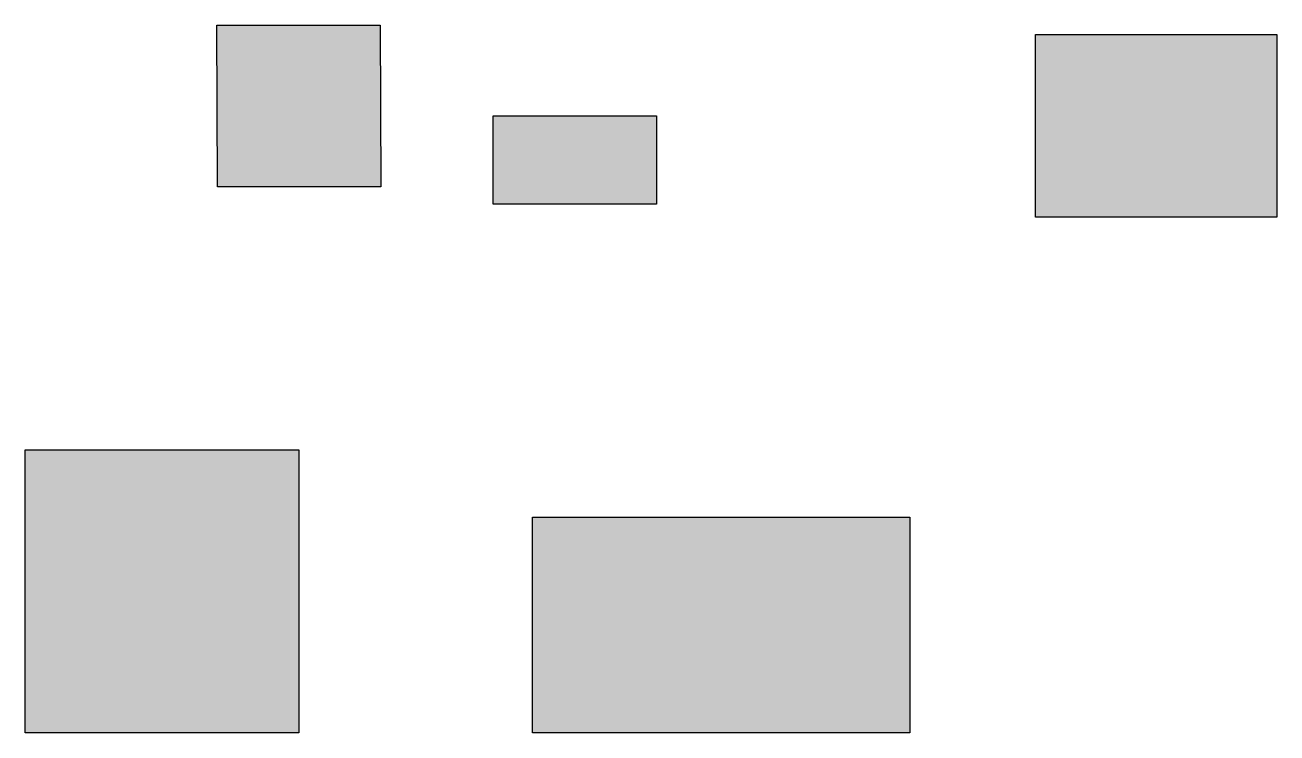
# Model space of a CAD drawing. Extents: x -685 to 20916, y -16708 to -4488.
import ezdxf

# ---------------------------------------------------------------- set-up
doc = ezdxf.new("R2010")
doc.units = 0
doc.header["$MEASUREMENT"] = 0
for name, color, linetype in [('LOCATION_INVERTER', 1, 'Continuous'), ('LOCATION_LIFT', 6, 'Continuous'), ('LOCATION_MSB', 30, 'Continuous'), ('LOCATION_STORAGE', 2, 'Continuous'), ('LOCATION_TX', 3, 'Continuous')]:
    doc.layers.add(name, color=color, linetype=linetype)

msp = doc.modelspace()

# ---------------------------------------------------------------- hatches: boundary and pattern name
at = {"layer": 'LOCATION_INVERTER', "lineweight": 30, "transparency": 33554559}
h = msp.add_hatch(color=256, dxfattribs=at)
h.dxf.hatch_style = 1
h.paths.add_polyline_path([(5453, -7280), (5444, -4488), (2626, -4488), (2635, -7280)])
at = {"layer": 'LOCATION_LIFT', "lineweight": 30, "transparency": 33554559}
h = msp.add_hatch(color=256, dxfattribs=at)
h.dxf.hatch_style = 1
h.paths.add_polyline_path([(8072, -12981), (8072, -16708), (14582, -16708), (14582, -12981)])
at = {"layer": 'LOCATION_MSB', "lineweight": 30, "transparency": 33554559}
h = msp.add_hatch(color=256, dxfattribs=at)
h.dxf.hatch_style = 1
h.paths.add_polyline_path([(7392, -6055), (7392, -7580), (10211, -7580), (10211, -6055)])
at = {"layer": 'LOCATION_STORAGE', "lineweight": 30, "transparency": 33554559}
h = msp.add_hatch(color=256, dxfattribs=at)
h.dxf.hatch_style = 1
h.paths.add_polyline_path([(4039, -11821), (-685, -11821), (-685, -16708), (4039, -16708)])
at = {"layer": 'LOCATION_TX', "lineweight": 30, "transparency": 33554559}
h = msp.add_hatch(color=256, dxfattribs=at)
h.dxf.hatch_style = 1
h.paths.add_polyline_path([(16753, -7807), (20916, -7807), (20916, -4649), (16753, -4649)])

# ---------------------------------------------------------------- linework, layer by layer
at = {"layer": 'LOCATION_INVERTER', "lineweight": 30}
msp.add_lwpolyline([(2626, -4488), (5444, -4488), (5453, -7280), (2635, -7280)], close=True, dxfattribs=at)
at = {"layer": 'LOCATION_LIFT', "lineweight": 30}
msp.add_lwpolyline([(8072, -12981), (14582, -12981), (14582, -16708), (8072, -16708)], close=True, dxfattribs=at)
at = {"layer": 'LOCATION_MSB', "lineweight": 30}
msp.add_lwpolyline([(7392, -6055), (10211, -6055), (10211, -7580), (7392, -7580)], close=True, dxfattribs=at)
at = {"layer": 'LOCATION_STORAGE', "lineweight": 30}
msp.add_lwpolyline([(-685, -11821), (4039, -11821), (4039, -16708), (-685, -16708)], close=True, dxfattribs=at)
at = {"layer": 'LOCATION_TX', "lineweight": 30}
msp.add_lwpolyline([(16753, -4649), (20916, -4649), (20916, -7807), (16753, -7807)], close=True, dxfattribs=at)

doc.saveas('drawing.dxf')
